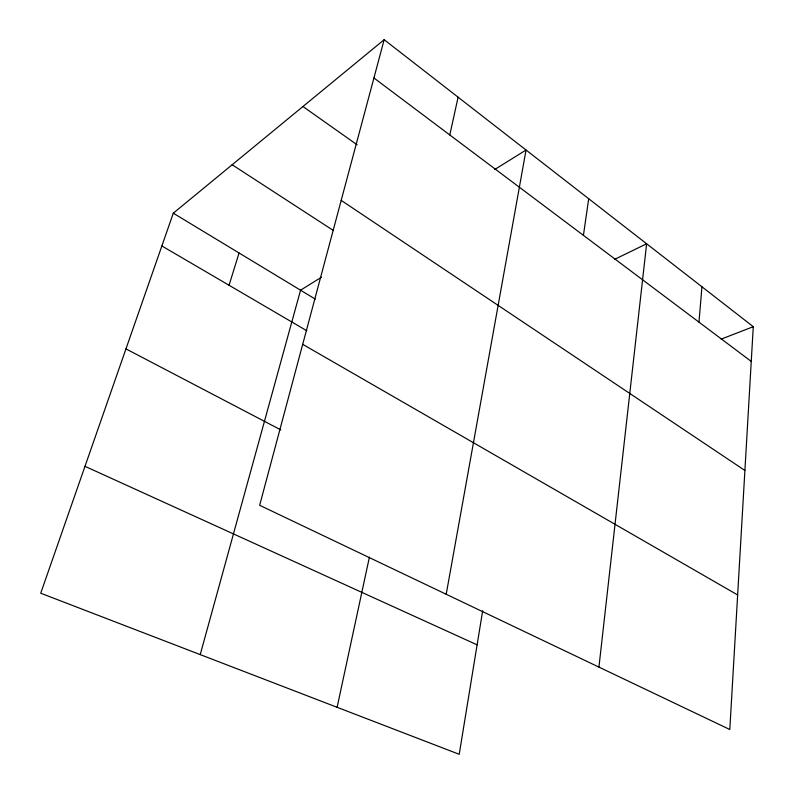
<?xml version="1.0" encoding="UTF-8"?>
<svg xmlns="http://www.w3.org/2000/svg" width="794" height="794" viewBox="0 0 794 794"><rect width="100%" height="100%" fill="white"/><g stroke="black" fill="none" stroke-linecap="round" stroke-linejoin="round"><path stroke-width="1.19" d="M753.278 326.691L729.805 729.517L259.658 505.292L384.157 39.7L753.278 326.691L721.131 339.137M698.978 322.146L701.946 286.783M598.934 667.109L646.634 243.778L614.576 259.38M583.421 235.342L588.701 198.738M482.673 610.775L459.22 754.3L40.722 593.217L173.3 213.189L384.157 39.7M446.208 594.259L526.055 150.026L494.622 169.569M337.113 707.295L369.399 557.18M449.791 134.96L458.108 97.196M200.227 654.603L300.559 290.197L321.461 277.205M229.049 285.264L239.063 252.988M84.988 466.316L477.115 644.837M125.958 348.884L280.848 429.911M302.703 344.338L737.646 594.954M161.867 245.961L306.762 330.721M173.3 213.189L315.218 299.07M232.166 164.755L333.49 230.558M341.192 200.376L744.901 470.475M302.941 106.515L357.151 144.806M373.924 77.971L751.253 361.419"/></g></svg>
